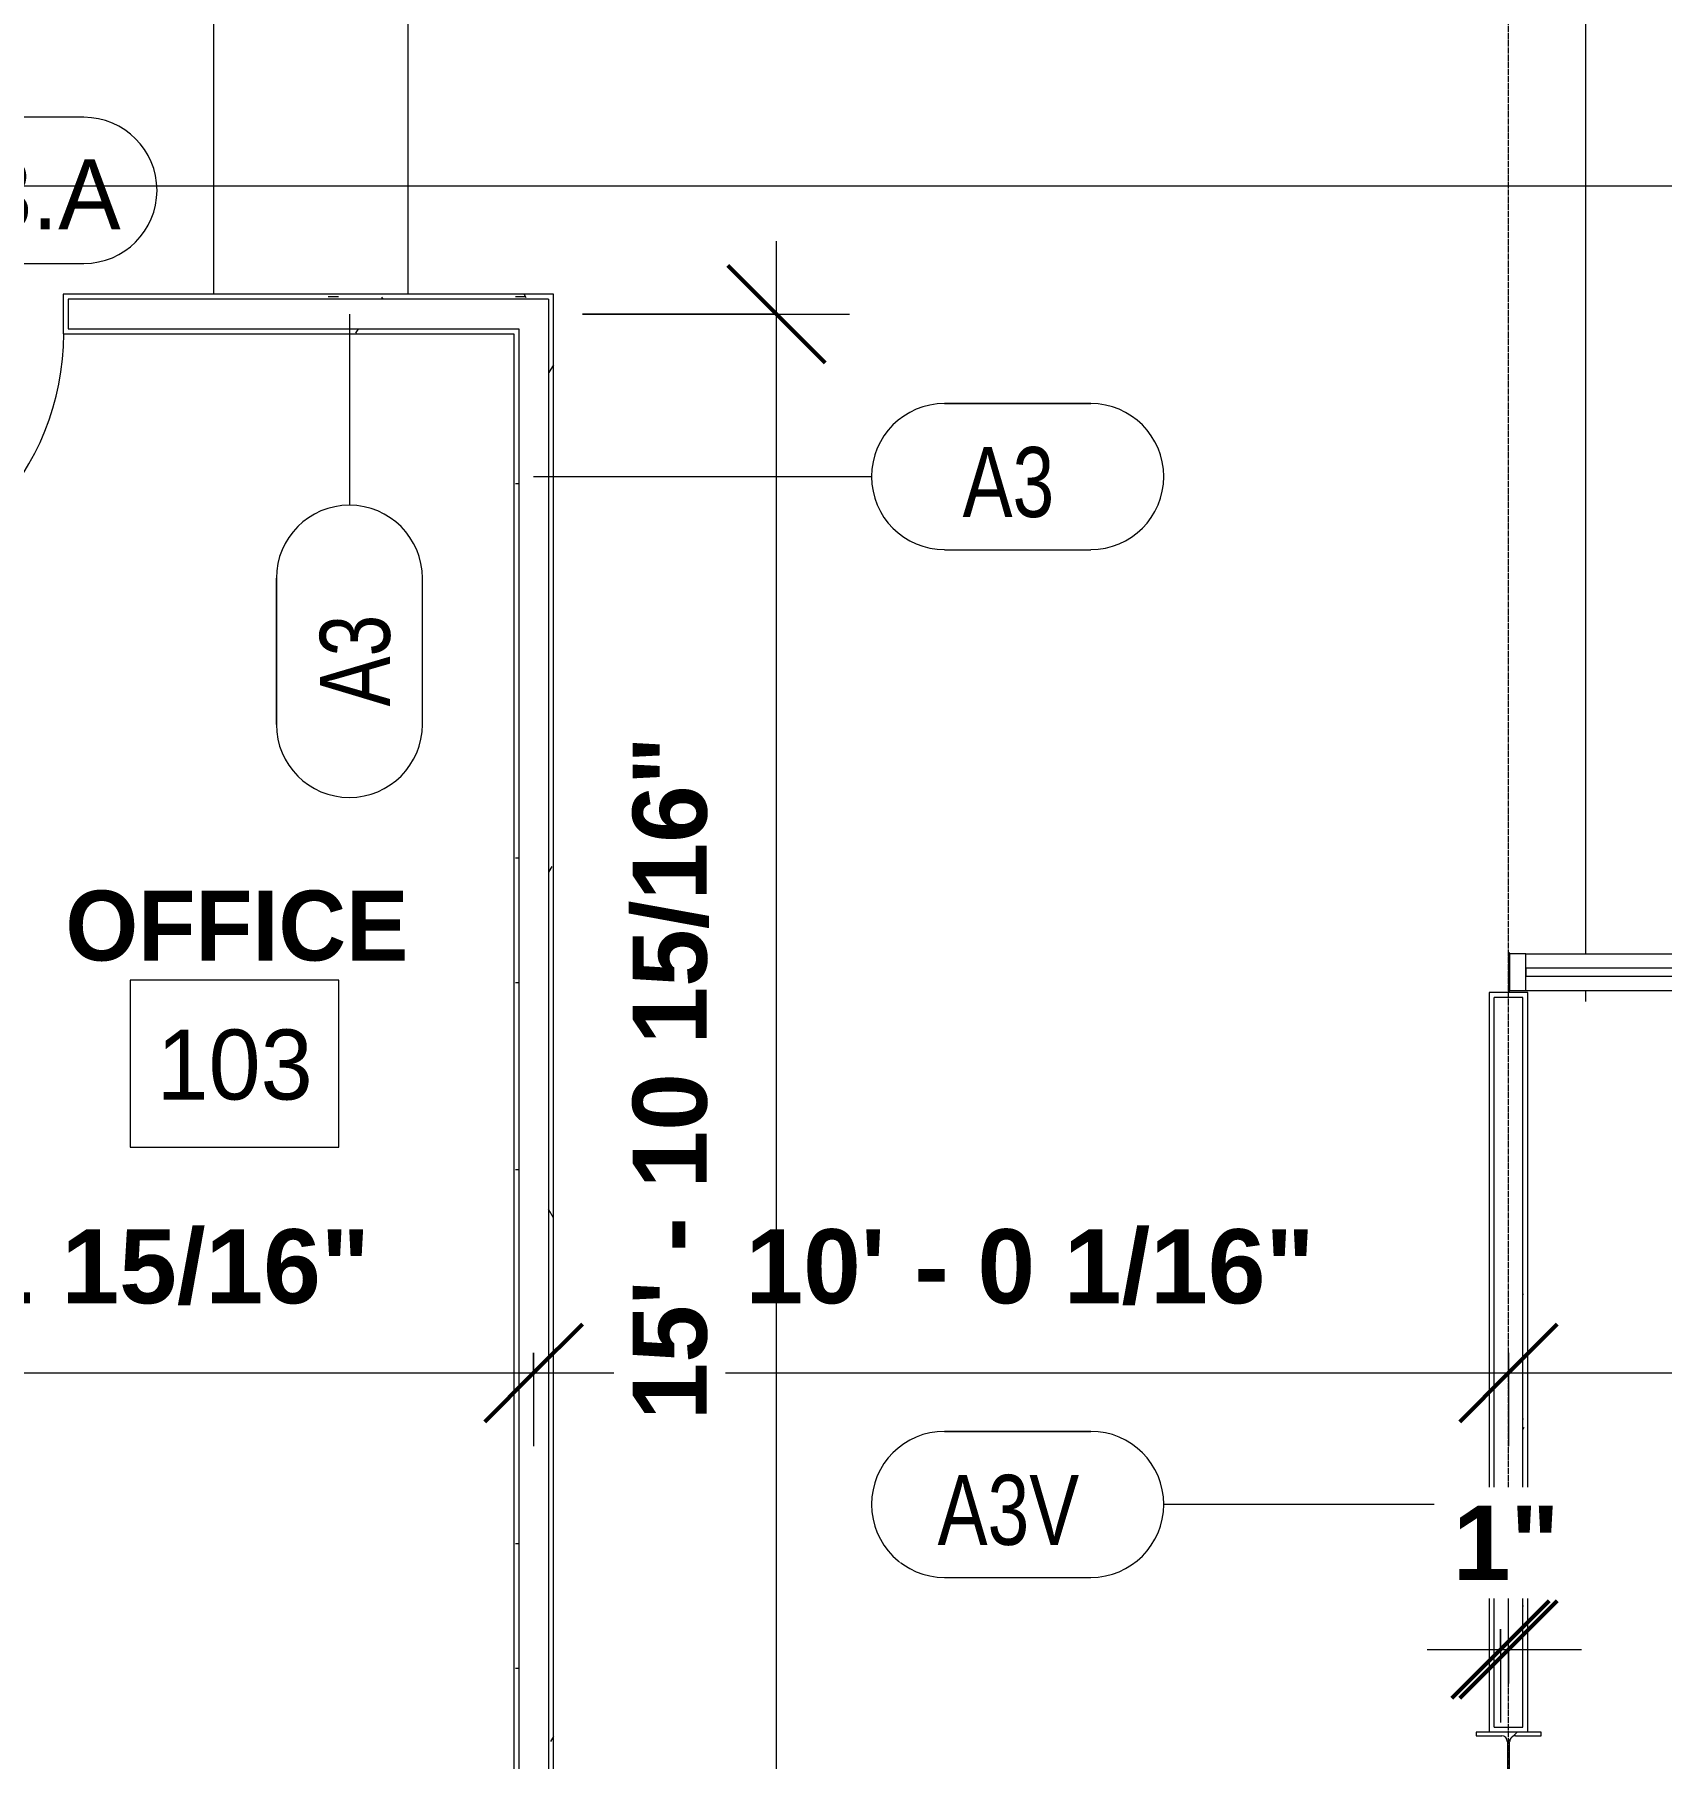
# Model space of a CAD drawing. Header units: inches. Extents: x 23906 to 26777, y -23220 to -20467.
# Drawn here: x 25799.4 to 25999.7, y -22782.3 to -22569.9 of the extents above; entities that cross this region are included whole.
import ezdxf

# ---------------------------------------------------------------- set-up
doc = ezdxf.new("R2010")
doc.units = ezdxf.units.IN
doc.header["$MEASUREMENT"] = 0
doc.linetypes.add('Grid Line 1_2_', pattern=[0.875, 0.5, -0.125, 0.125, -0.125])
for name, color, linetype, lineweight in [('A-ANNO-DIMS', 211, 'Continuous', 9), ('A-ANNO-DIMS-96', 211, 'Continuous', 9), ('A-AREA', 32, 'Continuous', 140), ('A-AREA-IDEN', 2, 'Continuous', 9), ('A-DOOR', 31, 'Continuous', 20), ('A-DOOR-IDEN', 31, 'Continuous', 9), ('A-GLAZ-CURT', 52, 'Continuous', 20), ('A-GLAZ-CWMG', 51, 'Continuous', 20), ('A-WALL', 113, 'Continuous', 20), ('A-WALL-IDEN', 211, 'Continuous', 9), ('A-WALL-PATT', 111, 'Continuous', 50), ('G-ANNO-SYMB', 111, 'Continuous', 9), ('I-WALL', 2, 'Continuous', 20), ('Q-CASE', 31, 'Continuous', 20), ('S-COLS', 52, 'Continuous', 20), ('S-GRID', 1, 'Continuous', 9)]:
    doc.layers.add(name, color=color, linetype=linetype, lineweight=lineweight)
doc.styles.add('Arial_B', font='arialbd.ttf', dxfattribs={"height": 9.132806})
doc.styles.add('Century Gothic', font='GOTHIC.TTF', dxfattribs={"height": 8.622671})
doc.styles.add('Century Gothic_1', font='GOTHIC.TTF', dxfattribs={"width": 0.8, "height": 8.622671})
doc.styles.add('Century Gothic_B', font='GOTHICB.TTF', dxfattribs={"height": 8.616719})
doc.dimstyles.new('OD_Dimension_2', dxfattribs={"dimscale": 12, "dimtxt": 9, "dimasz": 1, "dimexe": 0.75, "dimexo": 0.5, "dimgap": 0.5, "dimtad": 1, "dimdec": 4, "dimrnd": 0.0625, "dimzin": 3, "dimdsep": 46, "dimlunit": 4, "dimtxsty": 'Arial_B', "dimblk1": 'OBLIQUE', "dimblk2": 'OBLIQUE', "dimsah": 1, "dimcen": 0.09, "dimdle": 0.75, "dimazin": 0, "dimtfac": 1, "dimtdec": 4, "dimtix": 1, "dimtmove": 0, "dimatfit": 3, "dimfxl": 1, "dimtvp": 1, "dimtfill": 1, "dimfrac": 2, "dimtolj": 1, "dimtzin": 0, "dimlwd": 13, "dimlwe": 13, "dimarcsym": 2})
doc.dimstyles.new('OD_Dimension_3', dxfattribs={"dimscale": 12, "dimtxt": 9, "dimasz": 1, "dimexe": 0.75, "dimexo": 0.5, "dimgap": 0.5, "dimtad": 1, "dimdec": 4, "dimrnd": 0.0625, "dimzin": 3, "dimdsep": 46, "dimlunit": 4, "dimtxsty": 'Arial_B', "dimblk1": 'OBLIQUE', "dimblk2": 'OBLIQUE', "dimsah": 1, "dimcen": 0.09, "dimdle": 0.75, "dimazin": 0, "dimtfac": 1, "dimtdec": 4, "dimtix": 1, "dimtmove": 0, "dimatfit": 3, "dimfxl": 1, "dimtvp": 1, "dimtfill": 1, "dimfrac": 2, "dimtolj": 1, "dimtzin": 0, "dimlwd": 13, "dimlwe": 13, "dimarcsym": 2})
doc.dimstyles.new('OD_Dimension_4', dxfattribs={"dimscale": 12, "dimtxt": 9, "dimasz": 1, "dimexe": 0.75, "dimexo": 0.5, "dimgap": 0.5, "dimtad": 1, "dimdec": 4, "dimrnd": 0.0625, "dimzin": 3, "dimdsep": 46, "dimlunit": 4, "dimtxsty": 'Arial_B', "dimblk1": 'OBLIQUE', "dimblk2": 'OBLIQUE', "dimsah": 1, "dimcen": 0.09, "dimdle": 0.75, "dimazin": 0, "dimtfac": 1, "dimtdec": 4, "dimtix": 1, "dimtmove": 0, "dimatfit": 3, "dimfxl": 1, "dimtvp": 1, "dimtfill": 1, "dimfrac": 2, "dimtolj": 1, "dimtzin": 0, "dimlwd": 13, "dimlwe": 13, "dimarcsym": 2})
pattern_1 = [(0, (0, 0), (30.72, 7.68), [1.267, -21.773, 1.267, -21.773, -122.88]), (0, (0, 0), (30.72, 7.68), [-46.08, 1.267, -44.813, 1.267, -21.773, -53.76]), (0, (0, 0), (30.72, 7.68), [-115.2, 1.267, -14.093, 1.267, -37.133]), (120, (11.52, 3.84), (-22.0110751, 22.7643004), [1.267, -21.773, 1.267, -21.773, -122.88]), (120, (11.52, 3.84), (-22.0110751, 22.7643004), [-46.08, 1.267, -44.813, 1.267, -21.773, -53.76]), (120, (11.52, 3.84), (-22.0110751, 22.7643004), [-115.2, 1.267, -14.093, 1.267, -37.133]), (240, (15.36, 19.2), (-8.7089249, -30.4443004), [1.267, -21.773, 1.267, -21.773, -122.88]), (240, (15.36, 19.2), (-8.7089249, -30.4443004), [-46.08, 1.267, -44.813, 1.267, -21.773, -53.76]), (240, (15.36, 19.2), (-8.7089249, -30.4443004), [-115.2, 1.267, -14.093, 1.267, -37.133])]

# ---------------------------------------------------------------- blocks, each defined once
blk = doc.blocks.new('W-Wide Flange-Column - B2_E-V4-Enlarged First Floor Plan _East_')
at = {"layer": 'S-COLS', "lineweight": 9}
h = blk.add_hatch(dxfattribs=at)
h.set_pattern_fill('FP_6', color=8, style=0, pattern_type=2)
h.set_pattern_definition([(225, (25980.89, -22783.178), (9.503515, -9.503515), []), (225, (25980.89, -22797.578), (9.503515, -9.503515), [])])
h.paths.add_polyline_path([(-4, 4.13), (-4, 3.69), (-0.84, 3.69), (-0.35, 3.49), (-0.14, 3), (-0.14, -3), (-0.35, -3.49), (-0.84, -3.69), (-4, -3.69), (-4, -4.12), (4, -4.12), (4, -3.69), (0.84, -3.69), (0.35, -3.49), (0.14, -3), (0.14, 3), (0.35, 3.49), (0.84, 3.69), (4, 3.69), (4, 4.13)], flags=0)
at = {"layer": 'S-COLS', "color": 7}
for p, q in [((4, 4.13), (-4, 4.13)), ((-4, 4.13), (-4, 3.69)), ((-4, 3.69), (-0.84, 3.69)), ((-0.14, 3), (-0.14, -3)), ((0.14, -3), (0.14, 3)), ((0.84, 3.69), (4, 3.69)), ((4, 3.69), (4, 4.13)), ((-0.84, -3.69), (-4, -3.69)), ((-4, -3.69), (-4, -4.12)), ((-4, -4.12), (4, -4.12)), ((4, -3.69), (0.84, -3.69)), ((4, -4.12), (4, -3.69))]:
    blk.add_line(p, q, dxfattribs=at)
for centre, start, end in [((-0.84, 3), 0, 90), ((0.84, 3), 90, 180), ((-0.84, -3), 270, 0), ((0.84, -3), 180, 270)]:
    blk.add_arc(centre, 0.691, start, end, dxfattribs=at)
blk = doc.blocks.new('Casework 1 - Casework 1-456223-Enlarged First Floor Plan _East_')
at = {"layer": 'Q-CASE', "color": 43, "lineweight": 13}
for p, q in [((25850.02, -22359.55), (25742.02, -22359.55)), ((25742.02, -22359.55), (25742.02, -22369.55)), ((25850.02, -22383.55), (25850.02, -22359.55)), ((25766.02, -22601.93), (25766.02, -22383.55)), ((25766.02, -22383.55), (25850.02, -22383.55)), ((25845.39, -22431.55), (25821.39, -22431.55)), ((25821.39, -22431.55), (25821.39, -22601.93)), ((25845.39, -22601.93), (25845.39, -22431.55))]:
    blk.add_line(p, q, dxfattribs=at)
blk = doc.blocks.new('Single-Flush - 32_ x 84_-489871-Enlarged First Floor Plan _East_')
at = {"layer": 'A-DOOR', "color": 7}
for p, q in [((14, 2.44), (14, 34.44)), ((16, 34.44), (14, 34.44)), ((16, 2.44), (16, 34.44)), ((16, 2.44), (14, 2.44))]:
    blk.add_line(p, q, dxfattribs=at)
at = {"layer": 'A-DOOR', "color": 43, "lineweight": 13}
blk.add_arc((16, 2.44), 32.07, 93.5759, 180, dxfattribs=at)
blk = doc.blocks.new('System Panel - INSULATED LOW-E GLAZING _SEE ELEVATIONS FOR U-FACTOR_ SHGC_ _ LT_-1142345-Enlarged First Floor Plan _East_')
at = {"layer": 'A-GLAZ-CURT', "color": 7}
for p, q in [((16.53125, 1.25), (-16.53125, 1.25)), ((-16.53125, 1.25), (-16.53125, 0.25)), ((-16.53125, 0.25), (16.53125, 0.25)), ((16.53125, 0.25), (16.53125, 1.25))]:
    blk.add_line(p, q, dxfattribs=at)
at = {"layer": 'A-GLAZ-CURT', "color": 10, "lineweight": 13}
for p, q in [((-16.53125, 0.25), (-16.53125, 1.25)), ((16.53125, 1.25), (-16.53125, 1.25)), ((-16.53125, 0.25), (16.53125, 0.25)), ((16.53125, 1.25), (16.53125, 0.25))]:
    blk.add_line(p, q, dxfattribs=at)
blk = doc.blocks.new('Rectangular Mullion - Exterior 2_ x 4_5_-1142586-Enlarged First Floor Plan _East_')
at = {"layer": 'A-GLAZ-CWMG', "color": 7}
for p, q in [((-2, 1.5), (0, 1.5)), ((-2, -3), (-2, 1.5)), ((0, 1.5), (0, -3)), ((0, -3), (-2, -3))]:
    blk.add_line(p, q, dxfattribs=at)
blk = doc.blocks.new('Rectangular Mullion - Exterior 2_ x 4_5_-1305234-Enlarged First Floor Plan _East_')
at = {"layer": 'A-GLAZ-CWMG', "color": 43, "lineweight": 13}
for p, q in [((26090.45, -22683.18), (26123.52, -22683.18)), ((26090.45, -22687.68), (26123.52, -22687.68))]:
    blk.add_line(p, q, dxfattribs=at)
blk = doc.blocks.new('Door Tag - Door Tag-4658-Enlarged First Floor Plan _East_')
at = {"layer": 'A-DOOR-IDEN', "color": 153}
for p, q in [((0.109375, 0.09375), (-0.109375, 0.09375)), ((-0.109375, -0.09375), (0.109375, -0.09375))]:
    blk.add_line(p, q, dxfattribs=at)
for centre, start, end in [((-0.109375, 0), 90, 270), ((0.109375, 0), 270, 90)]:
    blk.add_arc(centre, 0.09375, start, end, dxfattribs=at)
blk = doc.blocks.new('Wall Tag - 1_4_-1369832-Enlarged First Floor Plan _East_')
at = {"layer": 'A-WALL-IDEN', "color": 153}
for p, q in [((-0.0822, 0.0968), (0.1053, 0.0968)), ((0.1053, 0.0968), (-0.0822, 0.0968)), ((-0.0822, -0.0907), (0.1053, -0.0907)), ((-0.0822, -0.0907), (0.1053, -0.0907))]:
    blk.add_line(p, q, dxfattribs=at)
for centre, start, end in [((-0.0822, 0.0031), 90, 270), ((-0.0822, 0.0031), 90, 270), ((0.1053, 0.0031), 270, 90), ((0.1053, 0.0031), 270, 90)]:
    blk.add_arc(centre, 0.0937, start, end, dxfattribs=at)
blk = doc.blocks.new('DIMBLOCK25-Enlarged First Floor Plan _East_')
at = {"layer": 'A-ANNO-DIMS-96', "lineweight": 50}
for p, q in [((25740.89, -22734.8), (25746.89, -22728.8)), ((25860.83, -22734.8), (25866.83, -22728.8)), ((25740.89, -22734.8), (25734.89, -22740.8)), ((25860.83, -22734.8), (25854.83, -22740.8))]:
    blk.add_line(p, q, dxfattribs=at)
at = {"layer": 'A-ANNO-DIMS-96', "lineweight": 13}
for p, q in [((25740.89, -22732.31), (25740.89, -22743.8)), ((25740.89, -22734.8), (25740.89, -22732.31)), ((25860.83, -22732.31), (25860.83, -22743.8)), ((25860.83, -22734.8), (25860.83, -22732.31)), ((25740.89, -22734.8), (25860.83, -22734.8))]:
    blk.add_line(p, q, dxfattribs=at)
at = {"layer": 'A-ANNO-DIMS-96', "color": 0, "lineweight": 13, "insert": (25763.5, -22717.09), "char_height": 9.1328, "width": 89.6571, "attachment_point": 1, "line_spacing_factor": 0.938532, "style": 'Arial_B', "bg_fill": 3, "box_fill_scale": 1.25, "bg_fill_color": 0, "bg_fill_transparency": 0}
blk.add_mtext('9\' - 11 15/16"', dxfattribs=at)
blk = doc.blocks.new('_Oblique')
at = {"color": 0, "linetype": 'ByBlock', "lineweight": -2}
blk.add_line((-0.5, -0.5), (0.5, 0.5), dxfattribs=at)
blk = doc.blocks.new('DIMBLOCK26-Enlarged First Floor Plan _East_')
at = {"layer": 'A-ANNO-DIMS-96', "lineweight": 50}
for p, q in [((25860.83, -22734.8), (25866.83, -22728.8)), ((25980.89, -22734.8), (25986.89, -22728.8)), ((25860.83, -22734.8), (25854.83, -22740.8)), ((25980.89, -22734.8), (25974.89, -22740.8))]:
    blk.add_line(p, q, dxfattribs=at)
at = {"layer": 'A-ANNO-DIMS-96', "lineweight": 13}
for p, q in [((25860.83, -22732.31), (25860.83, -22743.8)), ((25860.83, -22734.8), (25860.83, -22732.31)), ((25980.89, -22732.31), (25980.89, -22743.8)), ((25980.89, -22734.8), (25980.89, -22732.31)), ((25860.83, -22734.8), (25980.89, -22734.8))]:
    blk.add_line(p, q, dxfattribs=at)
at = {"layer": 'A-ANNO-DIMS-96', "color": 0, "lineweight": 13, "insert": (25886.93, -22717.09), "char_height": 9.1328, "width": 81.4286, "attachment_point": 1, "line_spacing_factor": 0.938532, "style": 'Arial_B', "bg_fill": 3, "box_fill_scale": 1.25, "bg_fill_color": 0, "bg_fill_transparency": 0}
blk.add_mtext('10\' - 0 1/16"', dxfattribs=at)
blk = doc.blocks.new('DIMBLOCK27-Enlarged First Floor Plan _East_')
at = {"layer": 'A-ANNO-DIMS-96', "lineweight": 50}
for p, q in [((25980.89, -22734.8), (25986.89, -22728.8)), ((26125.64, -22734.8), (26131.64, -22728.8)), ((25980.89, -22734.8), (25974.89, -22740.8)), ((26125.64, -22734.8), (26119.64, -22740.8))]:
    blk.add_line(p, q, dxfattribs=at)
at = {"layer": 'A-ANNO-DIMS-96', "lineweight": 13}
for p, q in [((25980.89, -22732.31), (25980.89, -22743.8)), ((25980.89, -22734.8), (25980.89, -22732.31)), ((26125.64, -22732.31), (26125.64, -22743.8)), ((26125.64, -22734.8), (26125.64, -22732.31)), ((25980.89, -22734.8), (26125.64, -22734.8))]:
    blk.add_line(p, q, dxfattribs=at)
at = {"layer": 'A-ANNO-DIMS-96', "color": 0, "lineweight": 13, "insert": (26022.77, -22717.09), "char_height": 9.1328, "width": 73.2, "attachment_point": 1, "line_spacing_factor": 0.938532, "style": 'Arial_B', "bg_fill": 3, "box_fill_scale": 1.25, "bg_fill_color": 0, "bg_fill_transparency": 0}
blk.add_mtext('12\' - 0 3/4"', dxfattribs=at)
blk = doc.blocks.new('DIMBLOCK29-Enlarged First Floor Plan _East_')
at = {"layer": 'A-ANNO-DIMS-96', "lineweight": 13}
for p, q in [((25890.73, -22804.3), (25890.73, -22595.37)), ((25866.83, -22604.37), (25899.73, -22604.37)), ((25890.73, -22604.37), (25866.83, -22604.37)), ((25888.24, -22795.3), (25899.73, -22795.3)), ((25890.73, -22795.3), (25888.24, -22795.3))]:
    blk.add_line(p, q, dxfattribs=at)
at = {"layer": 'A-ANNO-DIMS-96', "lineweight": 50}
for p, q in [((25890.73, -22604.37), (25884.73, -22598.37)), ((25890.73, -22604.37), (25896.73, -22610.37)), ((25890.73, -22795.3), (25884.73, -22789.3)), ((25890.73, -22795.3), (25896.73, -22801.3))]:
    blk.add_line(p, q, dxfattribs=at)
at = {"layer": 'A-ANNO-DIMS-96', "color": 0, "lineweight": 13, "insert": (25873.02, -22740.62), "char_height": 9.1328, "width": 97.8857, "attachment_point": 1, "rotation": 90, "line_spacing_factor": 0.938532, "style": 'Arial_B', "bg_fill": 3, "box_fill_scale": 1.25, "bg_fill_color": 0, "bg_fill_transparency": 0}
blk.add_mtext('15\' - 10 15/16"', dxfattribs=at)
blk = doc.blocks.new('DIMBLOCK85-Enlarged First Floor Plan _East_')
at = {"layer": 'A-ANNO-DIMS-96', "lineweight": 13}
for p, q in [((25980.89, -22773.05), (25980.89, -22759.85)), ((25979.89, -22766.37), (25979.89, -22777.85)), ((25979.89, -22768.85), (25979.89, -22766.37)), ((25970.89, -22768.85), (25989.89, -22768.85)), ((25980.89, -22768.85), (25980.89, -22773.05))]:
    blk.add_line(p, q, dxfattribs=at)
at = {"layer": 'A-ANNO-DIMS-96', "lineweight": 50}
for p, q in [((25979.89, -22768.85), (25985.89, -22762.85)), ((25980.89, -22768.85), (25986.89, -22762.85)), ((25979.89, -22768.85), (25973.89, -22774.85)), ((25980.89, -22768.85), (25974.89, -22774.85))]:
    blk.add_line(p, q, dxfattribs=at)
at = {"layer": 'A-ANNO-DIMS-96', "color": 0, "lineweight": 13, "insert": (25974.03, -22751.15), "char_height": 9.133, "width": 15.2571, "attachment_point": 1, "line_spacing_factor": 0.938532, "style": 'Arial_B', "bg_fill": 3, "box_fill_scale": 1.25, "bg_fill_color": 0, "bg_fill_transparency": 0}
blk.add_mtext('1"', dxfattribs=at)

msp = doc.modelspace()

# ---------------------------------------------------------------- hatches: boundary and pattern name
at = {"layer": 'A-WALL-PATT', "lineweight": 9}
h = msp.add_hatch(dxfattribs=at)
h.set_pattern_fill('FP_8', color=8, style=0, pattern_type=2)
h.set_pattern_definition(pattern_1)
h.paths.add_polyline_path([(25802.89023, -22604.36531), (25803.51523, -22604.36531), (25803.51523, -22602.55281), (25863.26523, -22602.55281), (25863.26523, -22601.92781), (25802.89023, -22601.92781)], flags=0)
h.paths.add_polyline_path([(25770.26523, -22604.36531), (25770.89023, -22604.36531), (25770.89023, -22601.92781), (25742.14023, -22601.92781), (25742.14023, -22602.55281), (25770.26523, -22602.55281)], flags=0)
h = msp.add_hatch(dxfattribs=at)
h.set_pattern_fill('FP_8', color=8, style=0, pattern_type=2)
h.set_pattern_definition(pattern_1)
h.paths.add_polyline_path([(25862.64023, -22786.67781), (25863.26523, -22786.67781), (25863.26523, -22602.55281), (25862.64023, -22602.55281), (25862.64023, -22786.05281)], flags=0)
h = msp.add_hatch(dxfattribs=at)
h.set_pattern_fill('FP_8', color=8, style=0, pattern_type=2)
h.set_pattern_definition(pattern_1)
h.paths.add_polyline_path([(25858.39023, -22606.80281), (25859.01523, -22606.80281), (25859.01523, -22606.17781), (25803.51523, -22606.17781), (25803.51523, -22604.36531), (25802.89023, -22604.36531), (25802.89023, -22606.80281), (25824.69848, -22606.80281)], flags=0)
h.paths.add_polyline_path([(25757.29873, -22606.80281), (25770.89023, -22606.80281), (25770.89023, -22604.36531), (25770.26523, -22604.36531), (25770.26523, -22606.17781), (25744.51523, -22606.17781), (25744.51523, -22606.80281)], flags=0)
h = msp.add_hatch(dxfattribs=at)
h.set_pattern_fill('FP_8', color=8, style=0, pattern_type=2)
h.set_pattern_definition(pattern_1)
h.paths.add_polyline_path([(25862.64023, -22786.67781), (25862.64023, -22786.05281), (25859.01523, -22786.05281), (25859.01523, -22606.80281), (25858.39023, -22606.80281), (25858.39023, -22786.67781), (25859.01523, -22786.67781)], flags=0)
h = msp.add_hatch(dxfattribs=at)
h.set_pattern_fill('FP_8', color=8, style=0, pattern_type=2)
h.set_pattern_definition(pattern_1)
h.paths.add_polyline_path([(25982.64023, -22779.05281), (25983.26523, -22779.05281), (25983.26523, -22687.92781), (25982.64023, -22687.92781), (25982.64023, -22778.42781)], flags=0)

# ---------------------------------------------------------------- linework, layer by layer
at = {"layer": 'A-AREA', "color": 43, "lineweight": 13}
for p, q in [((25990.39023, -22341.80555), (25990.39023, -22683.17781)), ((25990.39023, -22687.67781), (25990.39023, -22689.05281))]:
    msp.add_line(p, q, dxfattribs=at)
at = {"layer": 'A-AREA-IDEN', "flags": 128}
msp.add_lwpolyline([(25811.14679, -22686.40491), (25811.14679, -22706.97634), (25836.85679, -22706.97634), (25836.85679, -22686.40491)], close=True, dxfattribs=at)
at = {"layer": 'A-WALL', "color": 7}
for p, q in [((25803.51523, -22602.55281), (25803.51523, -22606.17781)), ((25862.64023, -22602.55281), (25803.51523, -22602.55281)), ((25862.64023, -22602.55281), (25862.64023, -22786.05281)), ((25803.51523, -22606.17781), (25859.01523, -22606.17781)), ((25859.01523, -22606.17781), (25859.01523, -22786.05281)), ((25979.14023, -22778.42781), (25979.14023, -22688.55281)), ((25982.64023, -22688.55281), (25979.14023, -22688.55281)), ((25982.64023, -22778.42781), (25982.64023, -22688.55281)), ((25979.14023, -22778.42781), (25982.64023, -22778.42781))]:
    msp.add_line(p, q, dxfattribs=at)
at = {"layer": 'A-WALL-IDEN', "color": 153}
for p, q in [((25838.14372, -22604.36531), (25838.14372, -22627.91666)), ((25860.82773, -22624.38945), (25902.4324, -22624.38945)), ((25980.89023, -22750.99106), (25938.4324, -22750.99106))]:
    msp.add_line(p, q, dxfattribs=at)
at = {"layer": 'G-ANNO-SYMB'}
msp.add_line((26490.38628, -22588.63029), (23915.42951, -22588.63029), dxfattribs=at)
at = {"layer": 'I-WALL', "color": 7}
for p, q in [((25863.26523, -22601.92781), (25802.89023, -22601.92781)), ((25802.89023, -22601.92781), (25802.89023, -22606.80281)), ((25863.26523, -22786.67781), (25863.26523, -22601.92781)), ((25802.89023, -22606.80281), (25858.39023, -22606.80281)), ((25858.39023, -22606.80281), (25858.39023, -22786.67781)), ((25981.01523, -22683.05281), (25980.89023, -22683.05281)), ((25980.89023, -22683.05281), (25980.89023, -22687.80281)), ((25981.01523, -22687.80281), (25981.01523, -22683.05281)), ((25978.51523, -22687.92781), (25978.51523, -22779.05281)), ((25983.26523, -22687.92781), (25978.51523, -22687.92781)), ((25980.89023, -22687.80281), (25981.01523, -22687.80281)), ((25983.26523, -22779.05281), (25983.26523, -22687.92781))]:
    msp.add_line(p, q, dxfattribs=at)
at = {"layer": 'S-GRID', "linetype": 'Grid Line 1_2_'}
for p, q in [((25980.89023, -23114.51771), (25980.89023, -20749.66023)), ((25980.89023, -23171.65854), (25980.89023, -20902.42781))]:
    msp.add_line(p, q, dxfattribs=at)

# ---------------------------------------------------------------- block references
at = {"layer": 'A-DOOR', "color": 250, "lineweight": 13, "rotation": 180}
msp.add_blockref('Single-Flush - 32_ x 84_-489871-Enlarged First Floor Plan _East_', (25786.89023, -22604.36531), dxfattribs=at)
at = {"layer": 'A-DOOR-IDEN', "color": 153, "xscale": 95.99999999999994, "yscale": 95.99999999999994, "zscale": 95.99999999999994}
msp.add_blockref('Door Tag - Door Tag-4658-Enlarged First Floor Plan _East_', (25794.94573, -22589.13543), dxfattribs=at)
at = {"layer": 'A-GLAZ-CURT', "color": 10, "lineweight": 13, "rotation": 180}
msp.add_blockref('System Panel - INSULATED LOW-E GLAZING _SEE ELEVATIONS FOR U-FACTOR_ SHGC_ _ LT_-1142345-Enlarged First Floor Plan _East_', (25999.54648, -22684.67781), dxfattribs=at)
at = {"layer": 'A-GLAZ-CWMG', "color": 43, "lineweight": 13, "extrusion": (0, 0, -1)}
msp.add_blockref('Rectangular Mullion - Exterior 2_ x 4_5_-1142586-Enlarged First Floor Plan _East_', (-25981.01523, -22684.67781), dxfattribs=at)
at = {"layer": 'A-GLAZ-CWMG', "color": 43, "lineweight": 13}
msp.add_blockref('Rectangular Mullion - Exterior 2_ x 4_5_-1305234-Enlarged First Floor Plan _East_', (-107.4375, 0), dxfattribs=at)
at = {"layer": 'A-WALL-IDEN', "color": 153, "xscale": 95.99999999999994, "yscale": 95.99999999999994, "zscale": 95.99999999999994}
for p in [(25919.32773, -22624.68316), (25919.32773, -22751.28477)]:
    msp.add_blockref('Wall Tag - 1_4_-1369832-Enlarged First Floor Plan _East_', p, dxfattribs=at)
at = {"layer": 'A-WALL-IDEN', "color": 153, "xscale": 95.99999999999994, "yscale": 95.99999999999994, "zscale": 95.99999999999994, "rotation": 89.99999999999991}
msp.add_blockref('Wall Tag - 1_4_-1369832-Enlarged First Floor Plan _East_', (25838.43743, -22647.02133), dxfattribs=at)
at = {"layer": 'Q-CASE', "color": 43, "lineweight": 13}
msp.add_blockref('Casework 1 - Casework 1-456223-Enlarged First Floor Plan _East_', (0, 0), dxfattribs=at)
at = {"layer": 'S-COLS', "color": 43, "lineweight": 13, "rotation": 180}
msp.add_blockref('W-Wide Flange-Column - B2_E-V4-Enlarged First Floor Plan _East_', (25980.89023, -22783.17781), dxfattribs=at)

# ---------------------------------------------------------------- texts
at = {"layer": 'A-AREA-IDEN', "attachment_point": 2}
for s, insert, char_height, width, line_spacing_factor, style in [('OFFICE', (25824.28782, -22675.38103), 8.616719, 48.6, 0.984796, 'Century Gothic_B'), ('103', (25824.00179, -22692.49652), 8.622671, 23.652, 0.984117, 'Century Gothic')]:
    msp.add_mtext(s, dxfattribs=dict(at, insert=insert, char_height=char_height, width=width, line_spacing_factor=line_spacing_factor, style=style))
at = {"layer": 'A-DOOR-IDEN', "insert": (25794.90441, -22585.30412), "char_height": 8.622671, "width": 38.124, "attachment_point": 2, "line_spacing_factor": 0.984117, "style": 'Century Gothic'}
msp.add_mtext('103.A', dxfattribs=at)

# ---------------------------------------------------------------- next in the draw order: texts
at = {"layer": 'A-WALL-IDEN', "char_height": 8.622671, "attachment_point": 2, "line_spacing_factor": 0.984117, "style": 'Century Gothic_1', "bg_fill": 3, "box_fill_scale": 1.25, "bg_fill_color": 0, "bg_fill_transparency": 0}
for s, insert, width in [('A3', (25919.29886, -22620.74882), 14.58), ('A3V', (25919.29886, -22747.35044), 22.464)]:
    msp.add_mtext(s, dxfattribs=dict(at, insert=insert, width=width))
at = {"layer": 'A-WALL-IDEN', "insert": (25834.50309, -22647.0502), "char_height": 8.622671, "width": 14.58, "attachment_point": 2, "rotation": 90, "line_spacing_factor": 0.984117, "style": 'Century Gothic_1', "bg_fill": 3, "box_fill_scale": 1.25, "bg_fill_color": 0, "bg_fill_transparency": 0}
msp.add_mtext('A3', dxfattribs=at)

# ---------------------------------------------------------------- next in the draw order: dimensions: what is measured, and where the dimension line sits
at = {"layer": 'A-ANNO-DIMS', "lineweight": 13}
for base, p1, p2, dimstyle, override, picture, middle in [((25860.82773, -22734.79634), (25740.89023, -22726.31106), (25860.82773, -22726.31106), 'OD_Dimension_4', {"dimpost": '<>', "dimfxl": 119.9375}, 'DIMBLOCK25-Enlarged First Floor Plan _East_', (25800.85898, -22724.07108)), ((25980.89023, -22768.85426), (25979.89023, -22760.36898), (25980.89023, -22779.05281), 'OD_Dimension_3', {"dimpost": '<>', "dimfxl": 18.710571}, 'DIMBLOCK85-Enlarged First Floor Plan _East_', (25980.39023, -22758.26917))]:
    dim = msp.add_linear_dim(base=base, p1=p1, p2=p2, dimstyle=dimstyle, override=override, dxfattribs=at)
    dim.commit()
    dim.dimension.update_dxf_attribs({"geometry": picture, "text_midpoint": middle})

# ---------------------------------------------------------------- next in the draw order: dimensions: what is measured, and where the dimension line sits
dim = msp.add_linear_dim(base=(25980.89023, -22734.79634), p1=(25860.82773, -22726.31106), p2=(25980.89023, -22726.31106), dimstyle='OD_Dimension_2', override={"dimpost": '<>', "dimfxl": 120.0625}, dxfattribs=at)
dim.commit()
dim.dimension.update_dxf_attribs({"geometry": 'DIMBLOCK26-Enlarged First Floor Plan _East_', "text_midpoint": (25920.85898, -22724.07419)})

# ---------------------------------------------------------------- next in the draw order: dimensions: what is measured, and where the dimension line sits
dim = msp.add_linear_dim(base=(25890.72698, -22604.36531), p1=(25882.2417, -22795.30281), p2=(25860.82773, -22604.36531), angle=90, dimstyle='OD_Dimension_3', override={"dimpost": '<>', "dimfxl": 192.134555}, dxfattribs=at)
dim.commit()
dim.dimension.update_dxf_attribs({"geometry": 'DIMBLOCK29-Enlarged First Floor Plan _East_', "text_midpoint": (25880.00483, -22699.83406)})
dim = msp.add_linear_dim(base=(26125.64023, -22734.79634), p1=(25980.89023, -22726.31106), p2=(26125.64023, -22726.31106), dimstyle='OD_Dimension_3', override={"dimpost": '<>', "dimfxl": 144.75}, dxfattribs=at)
dim.commit()
dim.dimension.update_dxf_attribs({"geometry": 'DIMBLOCK27-Enlarged First Floor Plan _East_', "text_midpoint": (26053.26523, -22724.07419)})

doc.saveas('drawing.dxf')
